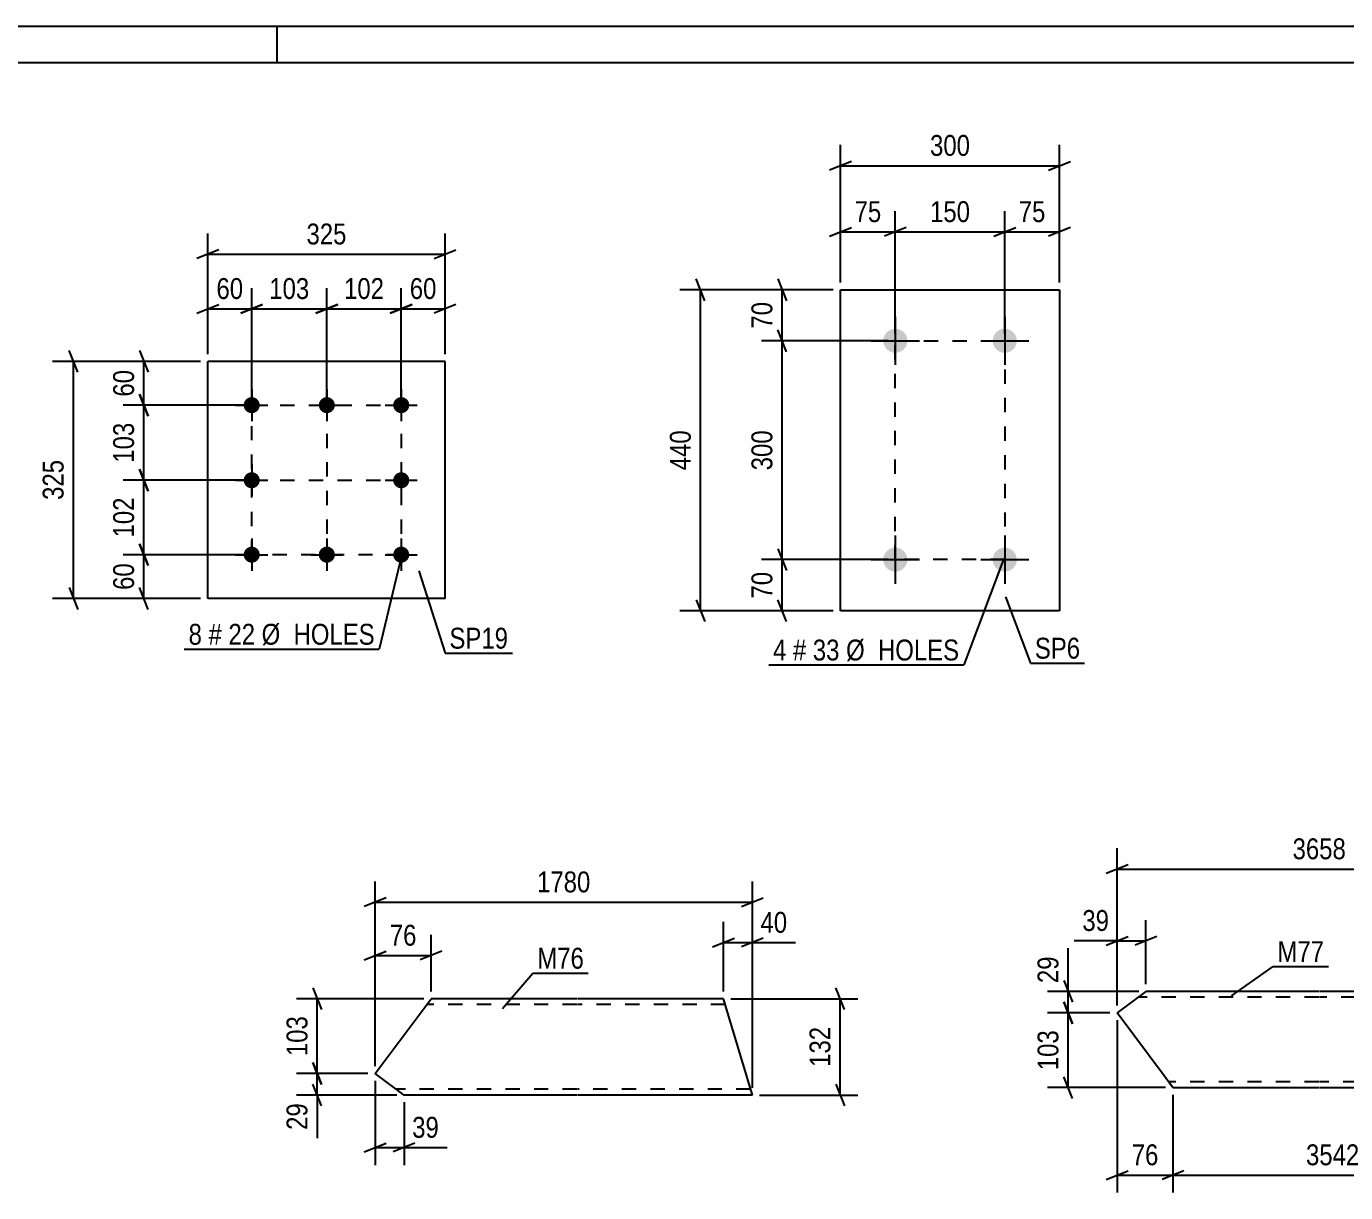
# Model space of a CAD drawing. Header units: millimetres. Extents: x 0 to 594, y 0 to 420.
# Drawn here: x 139.6 to 320.4, y 260.1 to 420 of the extents above; entities that cross this region are included whole.
import ezdxf

# ---------------------------------------------------------------- set-up
doc = ezdxf.new("R2010")
doc.units = ezdxf.units.MM
doc.linetypes.add('DXK_LINE_DOT2', pattern=[3.9198, 1.9599, -1.9599])
doc.styles.add('Arial Narrow', font='ARIALN.TTF', dxfattribs={"height": 0.2})

# ---------------------------------------------------------------- blocks, each defined once
blk = doc.blocks.new('Unknown-761552470-1163')
at = {"color": 5, "linetype": 'Continuous'}
for p, q in [((594, 420), (0, 420)), ((174, 415), (174, 420)), ((589, 415), (5, 415))]:
    blk.add_line(p, q, dxfattribs=at)
blk = doc.blocks.new('Part-761552470-9557 - 9556')
at = {"color": 2, "linetype": 'Continuous'}
for p, q in [((293.08, 287.72), (289.14, 284.79)), ((316.78, 287.72), (293.08, 287.72)), ((336.88, 287.72), (316.88, 287.72)), ((344.52, 277.46), (336.88, 287.72)), ((295.59, 276.12), (289.14, 284.79)), ((344.52, 277.46), (340.58, 274.52)), ((296.78, 274.52), (295.59, 276.12)), ((296.78, 274.52), (316.78, 274.52)), ((316.88, 274.52), (340.58, 274.52))]:
    blk.add_line(p, q, dxfattribs=at)
at = {"color": 7, "linetype": 'DXK_LINE_DOT2'}
for p, q in [((316.78, 286.92), (292.01, 286.92)), ((337.48, 286.92), (316.88, 286.92)), ((296.69, 274.64), (295.59, 276.12)), ((316.78, 275.32), (296.19, 275.32)), ((341.65, 275.32), (316.88, 275.32))]:
    blk.add_line(p, q, dxfattribs=at)
blk = doc.blocks.new('Part-761552470-9550 - 9549')
at = {"color": 2, "linetype": 'Continuous'}
for p, q in [((187.42, 276.45), (195.07, 286.71)), ((215.07, 286.71), (195.07, 286.71)), ((235.17, 286.71), (215.17, 286.71)), ((239.12, 273.51), (235.17, 286.71)), ((191.37, 273.51), (187.42, 276.45)), ((215.07, 273.51), (191.37, 273.51)), ((239.12, 273.51), (215.17, 273.51))]:
    blk.add_line(p, q, dxfattribs=at)
at = {"color": 7, "linetype": 'DXK_LINE_DOT2'}
for p, q in [((215.07, 285.91), (194.47, 285.91)), ((235.41, 285.91), (215.17, 285.91)), ((215.07, 274.31), (190.29, 274.31)), ((238.88, 274.31), (215.17, 274.31)), ((238.88, 274.31), (238.86, 274.37))]:
    blk.add_line(p, q, dxfattribs=at)
blk = doc.blocks.new('Part-761552470-9619 - 9618')
at = {"color": 2, "linetype": 'Continuous'}
for p, q in [((196.99, 374.08), (164.49, 374.08)), ((164.49, 341.58), (164.49, 374.08)), ((196.99, 341.58), (196.99, 374.08)), ((196.99, 341.58), (164.49, 341.58))]:
    blk.add_line(p, q, dxfattribs=at)
blk = doc.blocks.new('Bolt-761552470-9620 - 9618')
at = {"linetype": 'Continuous'}
for points in [[(170.49, 369.18, -1), (170.49, 366.98, -1)], [(180.79, 369.18, -1), (180.79, 366.98, -1)], [(190.99, 369.18, -1), (190.99, 366.98, -1)], [(170.49, 358.88, -1), (170.49, 356.68, -1)], [(190.99, 358.88, -1), (190.99, 356.68, -1)], [(170.49, 348.68, -1), (170.49, 346.48, -1)], [(180.79, 348.68, -1), (180.79, 346.48, -1)], [(190.99, 348.68, -1), (190.99, 346.48, -1)]]:
    blk.add_hatch(color=1, dxfattribs=at).paths.add_polyline_path(points)
at = {"color": 1, "linetype": 'Continuous'}
for p, q in [((170.49, 370.28), (170.49, 365.88)), ((180.79, 370.28), (180.79, 365.88)), ((190.99, 370.28), (190.99, 365.88)), ((168.29, 368.08), (172.69, 368.08)), ((178.59, 368.08), (182.99, 368.08)), ((188.79, 368.08), (193.19, 368.08)), ((170.49, 359.98), (170.49, 355.58)), ((190.99, 359.98), (190.99, 355.58)), ((168.29, 357.78), (172.69, 357.78)), ((188.79, 357.78), (193.19, 357.78)), ((170.49, 349.78), (170.49, 345.38)), ((180.79, 349.78), (180.79, 345.38)), ((190.99, 349.78), (190.99, 345.38)), ((168.29, 347.58), (172.69, 347.58)), ((178.59, 347.58), (182.99, 347.58)), ((188.79, 347.58), (193.19, 347.58))]:
    blk.add_line(p, q, dxfattribs=at)
blk = doc.blocks.new('Part-761552470-9651 - 9650')
at = {"color": 2, "linetype": 'Continuous'}
for p, q in [((251.22, 339.9), (251.22, 383.9)), ((251.22, 383.9), (281.22, 383.9)), ((281.22, 383.9), (281.22, 339.9)), ((281.22, 339.9), (251.22, 339.9))]:
    blk.add_line(p, q, dxfattribs=at)
blk = doc.blocks.new('Bolt-761552470-9652 - 9650')
at = {"linetype": 'Continuous'}
for points in [[(258.72, 378.55, -1), (258.72, 375.25, -1)], [(273.72, 378.55, -1), (273.72, 375.25, -1)], [(258.72, 348.55, -1), (258.72, 345.25, -1)], [(273.72, 348.55, -1), (273.72, 345.25, -1)]]:
    blk.add_hatch(color=1, dxfattribs=at).paths.add_polyline_path(points)
at = {"color": 1, "linetype": 'Continuous'}
for p, q in [((258.72, 380.2), (258.72, 373.6)), ((273.72, 380.2), (273.72, 373.6)), ((255.42, 376.9), (262.02, 376.9)), ((270.42, 376.9), (277.02, 376.9)), ((258.72, 350.2), (258.72, 343.6)), ((273.72, 350.2), (273.72, 343.6)), ((255.42, 346.9), (262.02, 346.9)), ((270.42, 346.9), (277.02, 346.9))]:
    blk.add_line(p, q, dxfattribs=at)
blk = doc.blocks.new('Rectangle-761552470-13477 - 9618')
at = {"color": 1, "linetype": 'DXK_LINE_DOT2'}
blk.add_lwpolyline([(170.49, 368.08), (190.99, 368.08), (190.99, 347.58), (170.49, 347.58), (170.49, 368.08)], close=True, dxfattribs=at)
blk = doc.blocks.new('Rectangle-761552470-13487 - 9650')
at = {"color": 1, "linetype": 'DXK_LINE_DOT2'}
blk.add_lwpolyline([(258.72, 376.9), (273.72, 376.9), (273.72, 346.9), (258.72, 346.9), (258.72, 376.9)], close=True, dxfattribs=at)
blk = doc.blocks.new('Line-761552470-13497 - 9618')
at = {"color": 1, "linetype": 'DXK_LINE_DOT2'}
blk.add_line((180.79, 368.08), (180.79, 347.58), dxfattribs=at)
blk = doc.blocks.new('Line-761552470-13504 - 9618')
at = {"color": 1, "linetype": 'DXK_LINE_DOT2'}
blk.add_line((170.49, 357.78), (190.99, 357.78), dxfattribs=at)
blk = doc.blocks.new('StraightDimension-761552470-9898 - 9556')
at = {"color": 7, "linetype": 'Continuous'}
for p, q in [((292.08, 287.72), (279.58, 287.72)), ((281.83, 289.22), (283.03, 286.22)), ((282.43, 284.79), (282.43, 287.72)), ((283.03, 283.29), (281.83, 286.29)), ((288.14, 284.79), (279.58, 284.79))]:
    blk.add_line(p, q, dxfattribs=at)
at = {"color": 0}
blk.add_wipeout([(281.68, 293.1), (277.48, 293.1), (277.48, 288.25), (281.68, 288.25)], dxfattribs=at)
at = {"color": 7, "linetype": 'Continuous'}
blk.add_line((282.43, 287.72), (282.43, 293.63), dxfattribs=at)
blk.add_line((282.43, 287.72), (282.43, 293.63), dxfattribs=at)
at = {"color": 3, "style": 'Arial Narrow'}
blk.add_text('29', height=2.863, rotation=90.0002, dxfattribs=at).set_placement((281.08, 288.85))
blk = doc.blocks.new('StraightDimension-761552470-9894 - 9556')
at = {"color": 7, "linetype": 'Continuous'}
for p, q in [((289.14, 285.79), (289.14, 297.5)), ((293.08, 288.72), (293.08, 297.5)), ((287.64, 294.05), (290.64, 295.25)), ((294.58, 295.25), (291.58, 294.05)), ((289.14, 294.65), (293.08, 294.65))]:
    blk.add_line(p, q, dxfattribs=at)
at = {"color": 0}
blk.add_wipeout([(288.62, 295.4), (288.62, 299.6), (283.76, 299.6), (283.76, 295.4)], dxfattribs=at)
at = {"color": 7, "linetype": 'Continuous'}
blk.add_line((289.14, 294.65), (283.23, 294.65), dxfattribs=at)
blk.add_line((289.14, 294.65), (283.23, 294.65), dxfattribs=at)
at = {"color": 3, "style": 'Arial Narrow'}
blk.add_text('39', height=2.863, dxfattribs=at).set_placement((284.36, 296))
blk = doc.blocks.new('StraightDimension-761552470-9899 - 9556')
at = {"color": 7, "linetype": 'Continuous'}
for p, q in [((281.83, 286.29), (283.03, 283.29)), ((288.14, 284.79), (279.58, 284.79)), ((282.43, 274.52), (282.43, 284.79)), ((283.03, 273.02), (281.83, 276.02)), ((295.78, 274.52), (279.58, 274.52))]:
    blk.add_line(p, q, dxfattribs=at)
at = {"color": 0}
blk.add_wipeout([(281.68, 283), (277.48, 283), (277.48, 276.31), (281.68, 276.31)], dxfattribs=at)
at = {"color": 3, "style": 'Arial Narrow'}
blk.add_text('103', height=2.863, rotation=90.0002, dxfattribs=at).set_placement((281.08, 276.91))
blk = doc.blocks.new('StraightDimension-761552470-9914 - 9556')
at = {"color": 7, "linetype": 'Continuous'}
for p, q in [((289.14, 285.79), (289.14, 307.33)), ((344.52, 278.46), (344.52, 307.33)), ((290.64, 305.08), (287.64, 303.88)), ((289.14, 304.48), (344.52, 304.48)), ((343.02, 303.88), (346.02, 305.08))]:
    blk.add_line(p, q, dxfattribs=at)
at = {"color": 0}
blk.add_wipeout([(321.09, 305.23), (321.09, 309.43), (312.58, 309.43), (312.58, 305.23)], dxfattribs=at)
at = {"color": 3, "style": 'Arial Narrow'}
blk.add_text('3658', height=2.863, dxfattribs=at).set_placement((313.18, 305.83))
blk = doc.blocks.new('StraightDimension-761552470-12631 - 9556')
at = {"color": 7, "linetype": 'Continuous'}
for p, q in [((296.78, 273.52), (296.78, 260.13)), ((340.58, 273.52), (340.58, 260.13)), ((298.28, 263.13), (295.28, 261.93)), ((296.78, 262.53), (340.58, 262.53)), ((339.08, 261.93), (342.08, 263.13))]:
    blk.add_line(p, q, dxfattribs=at)
at = {"color": 0}
blk.add_wipeout([(322.94, 263.28), (322.94, 267.48), (314.42, 267.48), (314.42, 263.28)], dxfattribs=at)
at = {"color": 3, "style": 'Arial Narrow'}
blk.add_text('3542', height=2.863, dxfattribs=at).set_placement((315.02, 263.88))
blk = doc.blocks.new('StraightDimension-761552470-12632 - 9556')
at = {"color": 7, "linetype": 'Continuous'}
for p, q in [((289.14, 283.79), (289.14, 260.13)), ((296.78, 273.52), (296.78, 260.13)), ((287.64, 261.93), (290.64, 263.13)), ((289.14, 262.53), (296.78, 262.53)), ((298.28, 263.13), (295.28, 261.93))]:
    blk.add_line(p, q, dxfattribs=at)
at = {"color": 0}
blk.add_wipeout([(295.39, 263.28), (295.39, 267.48), (290.53, 267.48), (290.53, 263.28)], dxfattribs=at)
at = {"color": 3, "style": 'Arial Narrow'}
blk.add_text('76', height=2.863, dxfattribs=at).set_placement((291.13, 263.88))
blk = doc.blocks.new('StraightDimension-761552470-9860 - 9549')
at = {"color": 7, "linetype": 'Continuous'}
for p, q in [((187.42, 275.45), (187.42, 263.9)), ((191.37, 272.51), (191.37, 263.9)), ((185.92, 265.7), (188.92, 266.9)), ((187.42, 266.3), (191.37, 266.3)), ((192.87, 266.9), (189.87, 265.7))]:
    blk.add_line(p, q, dxfattribs=at)
at = {"color": 0}
blk.add_wipeout([(196.75, 267.05), (196.75, 271.25), (191.89, 271.25), (191.89, 267.05)], dxfattribs=at)
at = {"color": 7, "linetype": 'Continuous'}
blk.add_line((191.37, 266.3), (197.27, 266.3), dxfattribs=at)
blk.add_line((191.37, 266.3), (197.27, 266.3), dxfattribs=at)
at = {"color": 3, "style": 'Arial Narrow'}
blk.add_text('39', height=2.863, dxfattribs=at).set_placement((192.49, 267.65))
blk = doc.blocks.new('StraightDimension-761552470-9852 - 9549')
at = {"color": 7, "linetype": 'Continuous'}
for p, q in [((235.17, 287.71), (235.17, 297.25)), ((239.12, 274.51), (239.12, 297.25)), ((233.67, 293.8), (236.67, 295)), ((240.62, 295), (237.62, 293.8)), ((235.17, 294.4), (239.12, 294.4))]:
    blk.add_line(p, q, dxfattribs=at)
at = {"color": 0}
blk.add_wipeout([(244.5, 295.15), (244.5, 299.35), (239.64, 299.35), (239.64, 295.15)], dxfattribs=at)
at = {"color": 7, "linetype": 'Continuous'}
blk.add_line((239.12, 294.4), (245.02, 294.4), dxfattribs=at)
blk.add_line((239.12, 294.4), (245.02, 294.4), dxfattribs=at)
at = {"color": 3, "style": 'Arial Narrow'}
blk.add_text('40', height=2.863, dxfattribs=at).set_placement((240.24, 295.75))
blk = doc.blocks.new('StraightDimension-761552470-9872 - 9549')
at = {"color": 7, "linetype": 'Continuous'}
for p, q in [((251.77, 285.21), (250.57, 288.21)), ((236.17, 286.71), (253.57, 286.71)), ((251.17, 273.51), (251.17, 286.71)), ((250.57, 275.01), (251.77, 272.01)), ((240.12, 273.51), (253.57, 273.51))]:
    blk.add_line(p, q, dxfattribs=at)
at = {"color": 0}
blk.add_wipeout([(250.42, 283.46), (246.22, 283.46), (246.22, 276.77), (250.42, 276.77)], dxfattribs=at)
at = {"color": 3, "style": 'Arial Narrow'}
blk.add_text('132', height=2.863, rotation=90.0002, dxfattribs=at).set_placement((249.82, 277.37))
blk = doc.blocks.new('StraightDimension-761552470-9864 - 9549')
at = {"color": 7, "linetype": 'Continuous'}
for p, q in [((178.88, 288.21), (180.08, 285.21)), ((194.07, 286.71), (176.63, 286.71)), ((179.48, 276.45), (179.48, 286.71)), ((180.08, 274.95), (178.88, 277.95)), ((186.42, 276.45), (176.63, 276.45))]:
    blk.add_line(p, q, dxfattribs=at)
at = {"color": 0}
blk.add_wipeout([(178.73, 284.92), (174.53, 284.92), (174.53, 278.24), (178.73, 278.24)], dxfattribs=at)
at = {"color": 3, "style": 'Arial Narrow'}
blk.add_text('103', height=2.863, rotation=90.0002, dxfattribs=at).set_placement((178.13, 278.84))
blk = doc.blocks.new('StraightDimension-761552470-9856 - 9549')
at = {"color": 7, "linetype": 'Continuous'}
for p, q in [((187.42, 277.45), (187.42, 295.48)), ((195.07, 287.71), (195.07, 295.48)), ((185.92, 292.03), (188.92, 293.23)), ((196.57, 293.23), (193.57, 292.03)), ((187.42, 292.63), (195.07, 292.63))]:
    blk.add_line(p, q, dxfattribs=at)
at = {"color": 0}
blk.add_wipeout([(193.67, 293.38), (193.67, 297.58), (188.82, 297.58), (188.82, 293.38)], dxfattribs=at)
at = {"color": 3, "style": 'Arial Narrow'}
blk.add_text('76', height=2.863, dxfattribs=at).set_placement((189.42, 293.98))
blk = doc.blocks.new('StraightDimension-761552470-9865 - 9549')
at = {"color": 7, "linetype": 'Continuous'}
for p, q in [((178.88, 277.95), (180.08, 274.95)), ((186.42, 276.45), (176.63, 276.45)), ((180.08, 272.01), (178.88, 275.01)), ((179.48, 273.51), (179.48, 276.45)), ((190.37, 273.51), (176.63, 273.51))]:
    blk.add_line(p, q, dxfattribs=at)
at = {"color": 0}
blk.add_wipeout([(178.73, 272.99), (174.53, 272.99), (174.53, 268.13), (178.73, 268.13)], dxfattribs=at)
at = {"color": 7, "linetype": 'Continuous'}
blk.add_line((179.48, 273.51), (179.48, 267.61), dxfattribs=at)
blk.add_line((179.48, 273.51), (179.48, 267.61), dxfattribs=at)
at = {"color": 3, "style": 'Arial Narrow'}
blk.add_text('29', height=2.863, rotation=90.0002, dxfattribs=at).set_placement((178.13, 268.73))
blk = doc.blocks.new('StraightDimension-761552470-9878 - 9549')
at = {"color": 7, "linetype": 'Continuous'}
for p, q in [((187.42, 277.45), (187.42, 302.79)), ((239.12, 274.51), (239.12, 302.79)), ((188.92, 300.54), (185.92, 299.34)), ((237.62, 299.34), (240.62, 300.54)), ((187.42, 299.94), (239.12, 299.94))]:
    blk.add_line(p, q, dxfattribs=at)
at = {"color": 0}
blk.add_wipeout([(217.53, 300.69), (217.53, 304.89), (209.01, 304.89), (209.01, 300.69)], dxfattribs=at)
at = {"color": 3, "style": 'Arial Narrow'}
blk.add_text('1780', height=2.863, dxfattribs=at).set_placement((209.61, 301.29))
blk = doc.blocks.new('StraightDimension-761552470-10017 - 9618')
at = {"color": 7, "linetype": 'Continuous'}
for p, q in [((155.11, 369.58), (156.31, 366.58)), ((169.49, 368.08), (152.86, 368.08)), ((155.71, 357.78), (155.71, 368.08)), ((156.31, 356.28), (155.11, 359.28)), ((169.49, 357.78), (152.86, 357.78))]:
    blk.add_line(p, q, dxfattribs=at)
at = {"color": 0}
blk.add_wipeout([(154.96, 366.27), (150.76, 366.27), (150.76, 359.59), (154.96, 359.59)], dxfattribs=at)
at = {"color": 3, "style": 'Arial Narrow'}
blk.add_text('103', height=2.863, rotation=90.0002, dxfattribs=at).set_placement((154.36, 360.19))
blk = doc.blocks.new('StraightDimension-761552470-10052 - 9618')
at = {"color": 7, "linetype": 'Continuous'}
for p, q in [((164.49, 375.08), (164.49, 391.61)), ((196.99, 375.08), (196.99, 391.61)), ((165.99, 389.36), (162.99, 388.16)), ((195.49, 388.16), (198.49, 389.36)), ((164.49, 388.76), (196.99, 388.76))]:
    blk.add_line(p, q, dxfattribs=at)
at = {"color": 0}
blk.add_wipeout([(184.08, 389.51), (184.08, 393.71), (177.4, 393.71), (177.4, 389.51)], dxfattribs=at)
at = {"color": 3, "style": 'Arial Narrow'}
blk.add_text('325', height=2.863, dxfattribs=at).set_placement((178, 390.11))
blk = doc.blocks.new('StraightDimension-761552470-10016 - 9618')
at = {"color": 7, "linetype": 'Continuous'}
for p, q in [((155.11, 375.58), (156.31, 372.58)), ((163.49, 374.08), (152.86, 374.08)), ((155.71, 368.08), (155.71, 374.08)), ((156.31, 366.58), (155.11, 369.58)), ((169.49, 368.08), (152.86, 368.08))]:
    blk.add_line(p, q, dxfattribs=at)
at = {"color": 0}
blk.add_wipeout([(154.96, 373.51), (150.76, 373.51), (150.76, 368.65), (154.96, 368.65)], dxfattribs=at)
at = {"color": 3, "style": 'Arial Narrow'}
blk.add_text('60', height=2.863, rotation=90.0002, dxfattribs=at).set_placement((154.36, 369.25))
blk = doc.blocks.new('StraightDimension-761552470-10018 - 9618')
at = {"color": 7, "linetype": 'Continuous'}
for p, q in [((155.11, 359.28), (156.31, 356.28)), ((169.49, 357.78), (152.86, 357.78)), ((155.71, 347.58), (155.71, 357.78)), ((156.31, 346.08), (155.11, 349.08)), ((169.49, 347.58), (152.86, 347.58))]:
    blk.add_line(p, q, dxfattribs=at)
at = {"color": 0}
blk.add_wipeout([(154.96, 356.02), (150.76, 356.02), (150.76, 349.34), (154.96, 349.34)], dxfattribs=at)
at = {"color": 3, "style": 'Arial Narrow'}
blk.add_text('102', height=2.863, rotation=90.0002, dxfattribs=at).set_placement((154.36, 349.94))
blk = doc.blocks.new('StraightDimension-761552470-10019 - 9618')
at = {"color": 7, "linetype": 'Continuous'}
for p, q in [((155.11, 349.08), (156.31, 346.08)), ((169.49, 347.58), (152.86, 347.58)), ((155.71, 341.58), (155.71, 347.58)), ((156.31, 340.08), (155.11, 343.08)), ((163.49, 341.58), (152.86, 341.58))]:
    blk.add_line(p, q, dxfattribs=at)
at = {"color": 0}
blk.add_wipeout([(154.96, 347.01), (150.76, 347.01), (150.76, 342.15), (154.96, 342.15)], dxfattribs=at)
at = {"color": 3, "style": 'Arial Narrow'}
blk.add_text('60', height=2.863, rotation=90.0002, dxfattribs=at).set_placement((154.36, 342.75))
blk = doc.blocks.new('StraightDimension-761552470-10032 - 9618')
at = {"color": 7, "linetype": 'Continuous'}
for p, q in [((146.65, 372.58), (145.45, 375.58)), ((163.49, 374.08), (143.2, 374.08)), ((146.05, 341.58), (146.05, 374.08)), ((145.45, 343.08), (146.65, 340.08)), ((163.49, 341.58), (143.2, 341.58))]:
    blk.add_line(p, q, dxfattribs=at)
at = {"color": 0}
blk.add_wipeout([(145.3, 361.17), (141.1, 361.17), (141.1, 354.49), (145.3, 354.49)], dxfattribs=at)
at = {"color": 3, "style": 'Arial Narrow'}
blk.add_text('325', height=2.863, rotation=90.0002, dxfattribs=at).set_placement((144.7, 355.09))
blk = doc.blocks.new('StraightDimension-761552470-10036 - 9618')
at = {"color": 7, "linetype": 'Continuous'}
for p, q in [((190.99, 369.08), (190.99, 384.13)), ((196.99, 375.08), (196.99, 384.13)), ((189.49, 380.68), (192.49, 381.88)), ((198.49, 381.88), (195.49, 380.68)), ((190.99, 381.28), (196.99, 381.28))]:
    blk.add_line(p, q, dxfattribs=at)
at = {"color": 0}
blk.add_wipeout([(196.42, 382.03), (196.42, 386.23), (191.56, 386.23), (191.56, 382.03)], dxfattribs=at)
at = {"color": 3, "style": 'Arial Narrow'}
blk.add_text('60', height=2.863, dxfattribs=at).set_placement((192.16, 382.63))
blk = doc.blocks.new('StraightDimension-761552470-10037 - 9618')
at = {"color": 7, "linetype": 'Continuous'}
for p, q in [((180.79, 369.08), (180.79, 384.13)), ((190.99, 369.08), (190.99, 384.13)), ((179.29, 380.68), (182.29, 381.88)), ((192.49, 381.88), (189.49, 380.68)), ((180.79, 381.28), (190.99, 381.28))]:
    blk.add_line(p, q, dxfattribs=at)
at = {"color": 0}
blk.add_wipeout([(189.23, 382.03), (189.23, 386.23), (182.55, 386.23), (182.55, 382.03)], dxfattribs=at)
at = {"color": 3, "style": 'Arial Narrow'}
blk.add_text('102', height=2.863, dxfattribs=at).set_placement((183.15, 382.63))
blk = doc.blocks.new('StraightDimension-761552470-10038 - 9618')
at = {"color": 7, "linetype": 'Continuous'}
for p, q in [((170.49, 369.08), (170.49, 384.13)), ((180.79, 369.08), (180.79, 384.13)), ((168.99, 380.68), (171.99, 381.88)), ((182.29, 381.88), (179.29, 380.68)), ((170.49, 381.28), (180.79, 381.28))]:
    blk.add_line(p, q, dxfattribs=at)
at = {"color": 0}
blk.add_wipeout([(178.98, 382.03), (178.98, 386.23), (172.3, 386.23), (172.3, 382.03)], dxfattribs=at)
at = {"color": 3, "style": 'Arial Narrow'}
blk.add_text('103', height=2.863, dxfattribs=at).set_placement((172.9, 382.63))
blk = doc.blocks.new('StraightDimension-761552470-10039 - 9618')
at = {"color": 7, "linetype": 'Continuous'}
for p, q in [((164.49, 375.08), (164.49, 384.13)), ((170.49, 369.08), (170.49, 384.13)), ((162.99, 380.68), (165.99, 381.88)), ((171.99, 381.88), (168.99, 380.68)), ((164.49, 381.28), (170.49, 381.28))]:
    blk.add_line(p, q, dxfattribs=at)
at = {"color": 0}
blk.add_wipeout([(169.92, 382.03), (169.92, 386.23), (165.06, 386.23), (165.06, 382.03)], dxfattribs=at)
at = {"color": 3, "style": 'Arial Narrow'}
blk.add_text('60', height=2.863, dxfattribs=at).set_placement((165.66, 382.63))
blk = doc.blocks.new('StraightDimension-761552470-10061 - 9650')
at = {"color": 7, "linetype": 'Continuous'}
for p, q in [((243.81, 375.4), (242.61, 378.4)), ((257.72, 376.9), (240.36, 376.9)), ((243.21, 346.9), (243.21, 376.9)), ((242.61, 348.4), (243.81, 345.4)), ((257.72, 346.9), (240.36, 346.9))]:
    blk.add_line(p, q, dxfattribs=at)
at = {"color": 0}
blk.add_wipeout([(242.46, 365.24), (238.26, 365.24), (238.26, 358.55), (242.46, 358.55)], dxfattribs=at)
at = {"color": 3, "style": 'Arial Narrow'}
blk.add_text('300', height=2.863, rotation=90.0002, dxfattribs=at).set_placement((241.86, 359.15))
blk = doc.blocks.new('StraightDimension-761552470-10062 - 9650')
at = {"color": 7, "linetype": 'Continuous'}
for p, q in [((242.61, 348.4), (243.81, 345.4)), ((257.72, 346.9), (240.36, 346.9)), ((243.21, 339.9), (243.21, 346.9)), ((243.81, 338.4), (242.61, 341.4)), ((250.22, 339.9), (240.36, 339.9))]:
    blk.add_line(p, q, dxfattribs=at)
at = {"color": 0}
blk.add_wipeout([(242.46, 345.82), (238.26, 345.82), (238.26, 340.97), (242.46, 340.97)], dxfattribs=at)
at = {"color": 3, "style": 'Arial Narrow'}
blk.add_text('70', height=2.863, rotation=90.0002, dxfattribs=at).set_placement((241.86, 341.57))
blk = doc.blocks.new('StraightDimension-761552470-10060 - 9650')
at = {"color": 7, "linetype": 'Continuous'}
for p, q in [((242.61, 385.4), (243.81, 382.4)), ((250.22, 383.9), (240.36, 383.9)), ((243.21, 376.9), (243.21, 383.9)), ((243.81, 375.4), (242.61, 378.4)), ((257.72, 376.9), (240.36, 376.9))]:
    blk.add_line(p, q, dxfattribs=at)
at = {"color": 0}
blk.add_wipeout([(242.46, 382.82), (238.26, 382.82), (238.26, 377.97), (242.46, 377.97)], dxfattribs=at)
at = {"color": 3, "style": 'Arial Narrow'}
blk.add_text('70', height=2.863, rotation=90.0002, dxfattribs=at).set_placement((241.86, 378.57))
blk = doc.blocks.new('StraightDimension-761552470-10072 - 9650')
at = {"color": 7, "linetype": 'Continuous'}
for p, q in [((232.63, 382.4), (231.43, 385.4)), ((250.22, 383.9), (229.18, 383.9)), ((232.03, 339.9), (232.03, 383.9)), ((231.43, 341.4), (232.63, 338.4)), ((250.22, 339.9), (229.18, 339.9))]:
    blk.add_line(p, q, dxfattribs=at)
at = {"color": 0}
blk.add_wipeout([(231.28, 365.24), (227.08, 365.24), (227.08, 358.55), (231.28, 358.55)], dxfattribs=at)
at = {"color": 3, "style": 'Arial Narrow'}
blk.add_text('440', height=2.863, rotation=90.0002, dxfattribs=at).set_placement((230.68, 359.15))
blk = doc.blocks.new('StraightDimension-761552470-10076 - 9650')
at = {"color": 7, "linetype": 'Continuous'}
for p, q in [((273.72, 377.9), (273.72, 394.67)), ((281.22, 384.9), (281.22, 394.67)), ((272.22, 391.22), (275.22, 392.42)), ((273.72, 391.82), (281.22, 391.82)), ((282.72, 392.42), (279.72, 391.22))]:
    blk.add_line(p, q, dxfattribs=at)
at = {"color": 0}
blk.add_wipeout([(279.9, 392.57), (279.9, 396.77), (275.04, 396.77), (275.04, 392.57)], dxfattribs=at)
at = {"color": 3, "style": 'Arial Narrow'}
blk.add_text('75', height=2.863, dxfattribs=at).set_placement((275.64, 393.17))
blk = doc.blocks.new('StraightDimension-761552470-10077 - 9650')
at = {"color": 7, "linetype": 'Continuous'}
for p, q in [((258.72, 377.9), (258.72, 394.67)), ((273.72, 377.9), (273.72, 394.67)), ((260.22, 392.42), (257.22, 391.22)), ((258.72, 391.82), (273.72, 391.82)), ((272.22, 391.22), (275.22, 392.42))]:
    blk.add_line(p, q, dxfattribs=at)
at = {"color": 0}
blk.add_wipeout([(269.56, 392.57), (269.56, 396.77), (262.88, 396.77), (262.88, 392.57)], dxfattribs=at)
at = {"color": 3, "style": 'Arial Narrow'}
blk.add_text('150', height=2.863, dxfattribs=at).set_placement((263.48, 393.17))
blk = doc.blocks.new('StraightDimension-761552470-10078 - 9650')
at = {"color": 7, "linetype": 'Continuous'}
for p, q in [((251.22, 384.9), (251.22, 394.67)), ((258.72, 377.9), (258.72, 394.67)), ((249.72, 391.22), (252.72, 392.42)), ((251.22, 391.82), (258.72, 391.82)), ((260.22, 392.42), (257.22, 391.22))]:
    blk.add_line(p, q, dxfattribs=at)
at = {"color": 0}
blk.add_wipeout([(257.4, 392.57), (257.4, 396.77), (252.54, 396.77), (252.54, 392.57)], dxfattribs=at)
at = {"color": 3, "style": 'Arial Narrow'}
blk.add_text('75', height=2.863, dxfattribs=at).set_placement((253.14, 393.17))
blk = doc.blocks.new('StraightDimension-761552470-10088 - 9650')
at = {"color": 7, "linetype": 'Continuous'}
for p, q in [((251.22, 384.9), (251.22, 403.75)), ((281.22, 384.9), (281.22, 403.75)), ((252.72, 401.5), (249.72, 400.3)), ((279.72, 400.3), (282.72, 401.5)), ((251.22, 400.9), (281.22, 400.9))]:
    blk.add_line(p, q, dxfattribs=at)
at = {"color": 0}
blk.add_wipeout([(269.56, 401.65), (269.56, 405.85), (262.88, 405.85), (262.88, 401.65)], dxfattribs=at)
at = {"color": 3, "style": 'Arial Narrow'}
blk.add_text('300', height=2.863, dxfattribs=at).set_placement((263.48, 402.25))
blk = doc.blocks.new('Mark-761552470-10274 - 9556')
at = {"color": 0}
blk.add_wipeout([(317.5, 291.73), (317.5, 294.73), (311.11, 294.73), (311.11, 291.73)], dxfattribs=at)
blk.add_wipeout([(317.5, 291.73), (317.5, 294.73), (311.11, 294.73), (311.11, 291.73)], dxfattribs=at)
at = {"color": 30, "linetype": 'Continuous'}
for p, q in [((304.81, 287.11), (310.51, 291.13)), ((310.51, 291.13), (318.1, 291.13))]:
    blk.add_line(p, q, dxfattribs=at)
at = {"color": 3, "style": 'Arial Narrow'}
blk.add_text('M77', height=2.863, dxfattribs=at).set_placement((311.11, 291.73))
blk = doc.blocks.new('Mark-761552470-10271 - 9549')
at = {"color": 0}
blk.add_wipeout([(216.03, 290.83), (216.03, 293.83), (209.64, 293.83), (209.64, 290.83)], dxfattribs=at)
blk.add_wipeout([(216.03, 290.83), (216.03, 293.83), (209.64, 293.83), (209.64, 290.83)], dxfattribs=at)
at = {"color": 30, "linetype": 'Continuous'}
for p, q in [((204.85, 285.38), (209.04, 290.23)), ((209.04, 290.23), (216.63, 290.23))]:
    blk.add_line(p, q, dxfattribs=at)
at = {"color": 3, "style": 'Arial Narrow'}
blk.add_text('M76', height=2.863, dxfattribs=at).set_placement((209.64, 290.83))
blk = doc.blocks.new('Mark-761552470-10295 - 9618')
at = {"color": 0}
blk.add_wipeout([(163.67, 335.24), (163.67, 338.24), (161.84, 338.24), (161.84, 335.24)], dxfattribs=at)
blk.add_wipeout([(163.67, 335.24), (163.67, 338.24), (161.84, 338.24), (161.84, 335.24)], dxfattribs=at)
at = {"color": 3, "style": 'Arial Narrow'}
blk.add_text('8', height=2.86, dxfattribs=at).set_placement((161.84, 335.24))
at = {"color": 0}
blk.add_wipeout([(166.4, 335.24), (166.4, 338.24), (164.57, 338.24), (164.57, 335.24)], dxfattribs=at)
blk.add_wipeout([(166.4, 335.24), (166.4, 338.24), (164.57, 338.24), (164.57, 335.24)], dxfattribs=at)
at = {"color": 3, "style": 'Arial Narrow'}
blk.add_text('#', height=2.86, dxfattribs=at).set_placement((164.57, 335.24))
at = {"color": 0}
blk.add_wipeout([(170.95, 335.24), (170.95, 338.24), (167.3, 338.24), (167.3, 335.24)], dxfattribs=at)
blk.add_wipeout([(170.95, 335.24), (170.95, 338.24), (167.3, 338.24), (167.3, 335.24)], dxfattribs=at)
at = {"color": 3, "style": 'Arial Narrow'}
blk.add_text('22', height=2.863, dxfattribs=at).set_placement((167.3, 335.24))
at = {"color": 0}
blk.add_wipeout([(187.38, 335.24), (187.38, 338.24), (171.85, 338.24), (171.85, 335.24)], dxfattribs=at)
blk.add_wipeout([(187.38, 335.24), (187.38, 338.24), (171.85, 338.24), (171.85, 335.24)], dxfattribs=at)
at = {"color": 7, "linetype": 'Continuous'}
for p in [(191.09, 347.6), (161.24, 334.64)]:
    blk.add_line(p, (187.98, 334.64), dxfattribs=at)
at = {"color": 3, "style": 'Arial Narrow'}
blk.add_text('Ø  HOLES', height=2.863, dxfattribs=at).set_placement((171.85, 335.24))
blk = doc.blocks.new('Mark-761552470-10292 - 9618')
at = {"color": 0}
blk.add_wipeout([(205.64, 334.7), (205.64, 337.7), (197.6, 337.7), (197.6, 334.7)], dxfattribs=at)
blk.add_wipeout([(205.64, 334.7), (205.64, 337.7), (197.6, 337.7), (197.6, 334.7)], dxfattribs=at)
at = {"color": 30, "linetype": 'Continuous'}
for p, q in [((193.4, 345.35), (197, 334.1)), ((197, 334.1), (206.24, 334.1))]:
    blk.add_line(p, q, dxfattribs=at)
at = {"color": 3, "style": 'Arial Narrow'}
blk.add_text('SP19', height=2.863, dxfattribs=at).set_placement((197.6, 334.7))
blk = doc.blocks.new('Mark-761552470-10299 - 9650')
at = {"color": 0}
blk.add_wipeout([(284.06, 333.33), (284.06, 336.33), (277.85, 336.33), (277.85, 333.33)], dxfattribs=at)
blk.add_wipeout([(284.06, 333.33), (284.06, 336.33), (277.85, 336.33), (277.85, 333.33)], dxfattribs=at)
at = {"color": 30, "linetype": 'Continuous'}
for p, q in [((273.83, 341.8), (277.25, 332.73)), ((277.25, 332.73), (284.66, 332.73))]:
    blk.add_line(p, q, dxfattribs=at)
at = {"color": 3, "style": 'Arial Narrow'}
blk.add_text('SP6', height=2.863, dxfattribs=at).set_placement((277.85, 333.33))
blk = doc.blocks.new('Mark-761552470-10302 - 9650')
at = {"color": 0}
blk.add_wipeout([(243.79, 333.08), (243.79, 336.08), (241.96, 336.08), (241.96, 333.08)], dxfattribs=at)
blk.add_wipeout([(243.79, 333.08), (243.79, 336.08), (241.96, 336.08), (241.96, 333.08)], dxfattribs=at)
at = {"color": 3, "style": 'Arial Narrow'}
blk.add_text('4', height=2.86, dxfattribs=at).set_placement((241.96, 333.08))
at = {"color": 0}
blk.add_wipeout([(246.51, 333.08), (246.51, 336.08), (244.69, 336.08), (244.69, 333.08)], dxfattribs=at)
blk.add_wipeout([(246.51, 333.08), (246.51, 336.08), (244.69, 336.08), (244.69, 333.08)], dxfattribs=at)
at = {"color": 3, "style": 'Arial Narrow'}
blk.add_text('#', height=2.86, dxfattribs=at).set_placement((244.69, 333.08))
at = {"color": 0}
blk.add_wipeout([(251.07, 333.08), (251.07, 336.08), (247.41, 336.08), (247.41, 333.08)], dxfattribs=at)
blk.add_wipeout([(251.07, 333.08), (251.07, 336.08), (247.41, 336.08), (247.41, 333.08)], dxfattribs=at)
at = {"color": 3, "style": 'Arial Narrow'}
blk.add_text('33', height=2.863, dxfattribs=at).set_placement((247.41, 333.08))
at = {"color": 0}
blk.add_wipeout([(267.5, 333.08), (267.5, 336.08), (251.97, 336.08), (251.97, 333.08)], dxfattribs=at)
blk.add_wipeout([(267.5, 333.08), (267.5, 336.08), (251.97, 336.08), (251.97, 333.08)], dxfattribs=at)
at = {"color": 7, "linetype": 'Continuous'}
for p in [(273.59, 347.04), (241.36, 332.48)]:
    blk.add_line(p, (268.1, 332.48), dxfattribs=at)
at = {"color": 3, "style": 'Arial Narrow'}
blk.add_text('Ø  HOLES', height=2.863, dxfattribs=at).set_placement((251.97, 333.08))

msp = doc.modelspace()

# ---------------------------------------------------------------- block references
for name in ['Unknown-761552470-1163', 'Part-761552470-9651 - 9650', 'Bolt-761552470-9652 - 9650', 'Rectangle-761552470-13487 - 9650', 'Part-761552470-9619 - 9618', 'Bolt-761552470-9620 - 9618', 'Rectangle-761552470-13477 - 9618', 'Line-761552470-13497 - 9618', 'Line-761552470-13504 - 9618', 'Part-761552470-9557 - 9556', 'Part-761552470-9550 - 9549']:
    msp.add_blockref(name, (0, 0))

# ---------------------------------------------------------------- next in the draw order: block references
for name in ['StraightDimension-761552470-10076 - 9650', 'StraightDimension-761552470-10052 - 9618', 'StraightDimension-761552470-10061 - 9650', 'StraightDimension-761552470-10017 - 9618', 'Mark-761552470-10292 - 9618', 'Mark-761552470-10299 - 9650', 'StraightDimension-761552470-9852 - 9549', 'StraightDimension-761552470-9898 - 9556', 'StraightDimension-761552470-9860 - 9549']:
    msp.add_blockref(name, (0, 0))

# ---------------------------------------------------------------- next in the draw order: block references
for name in ['StraightDimension-761552470-10036 - 9618', 'StraightDimension-761552470-10060 - 9650', 'StraightDimension-761552470-10016 - 9618', 'StraightDimension-761552470-10018 - 9618', 'StraightDimension-761552470-10062 - 9650', 'StraightDimension-761552470-9894 - 9556', 'StraightDimension-761552470-9864 - 9549', 'StraightDimension-761552470-9872 - 9549']:
    msp.add_blockref(name, (0, 0))

# ---------------------------------------------------------------- next in the draw order: block references
for name in ['StraightDimension-761552470-10077 - 9650', 'StraightDimension-761552470-10037 - 9618', 'StraightDimension-761552470-10072 - 9650', 'StraightDimension-761552470-10019 - 9618', 'StraightDimension-761552470-9856 - 9549', 'StraightDimension-761552470-9899 - 9556']:
    msp.add_blockref(name, (0, 0))

# ---------------------------------------------------------------- next in the draw order: block references
for name in ['StraightDimension-761552470-10078 - 9650', 'StraightDimension-761552470-10038 - 9618', 'StraightDimension-761552470-10032 - 9618', 'Mark-761552470-10302 - 9650', 'StraightDimension-761552470-9914 - 9556', 'StraightDimension-761552470-9865 - 9549', 'StraightDimension-761552470-12631 - 9556']:
    msp.add_blockref(name, (0, 0))

# ---------------------------------------------------------------- next in the draw order: block references
for name in ['StraightDimension-761552470-10088 - 9650', 'StraightDimension-761552470-10039 - 9618', 'Mark-761552470-10295 - 9618', 'StraightDimension-761552470-9878 - 9549', 'Mark-761552470-10274 - 9556', 'StraightDimension-761552470-12632 - 9556']:
    msp.add_blockref(name, (0, 0))

# ---------------------------------------------------------------- next in the draw order: block references
msp.add_blockref('Mark-761552470-10271 - 9549', (0, 0))

doc.saveas('drawing.dxf')
